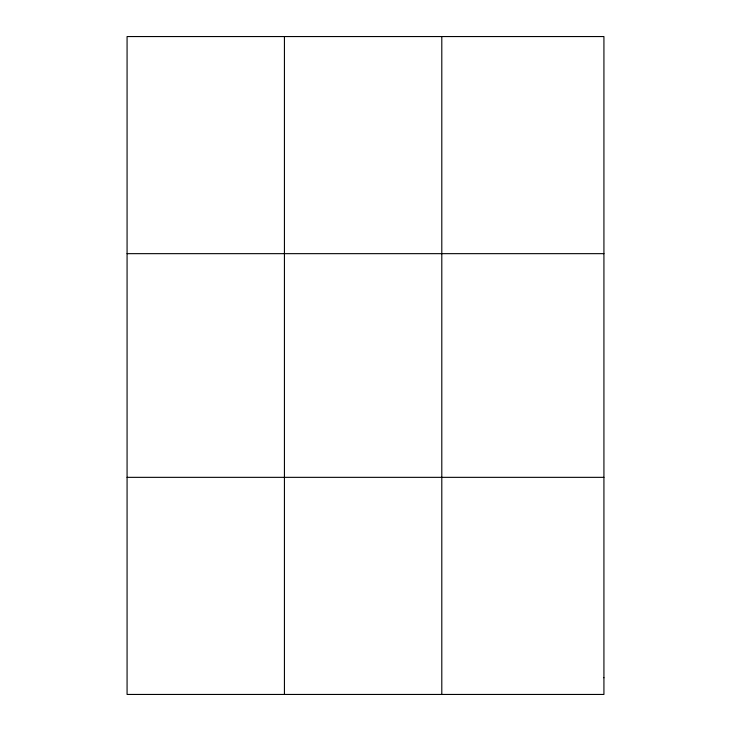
<?xml version="1.0" encoding="UTF-8"?>
<svg xmlns="http://www.w3.org/2000/svg" width="731" height="731" viewBox="0 0 731 731"><rect width="100%" height="100%" fill="white"/><g stroke="black" fill="none" stroke-linecap="round" stroke-linejoin="round"><path stroke-width="1.1" d="M284.432 694.45L284.432 36.55M441.798 694.45L441.798 36.55M127.075 253.657L603.925 253.657M127.075 477.343L603.925 477.343M603.925 677.747L603.925 694.45L127.075 694.45L127.075 36.55L603.925 36.55L603.925 677.747"/></g></svg>
